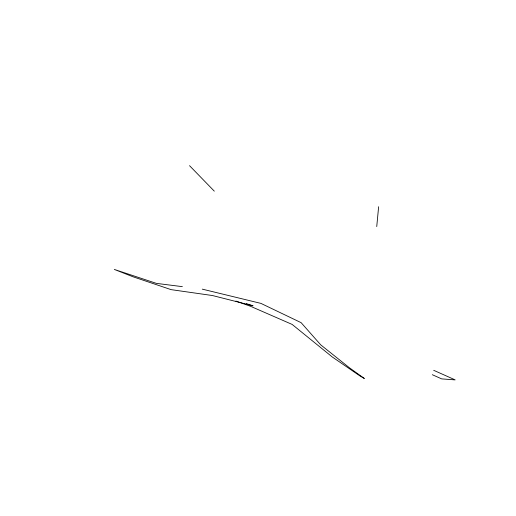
<?xml version="1.0" encoding="UTF-8"?>
<svg xmlns="http://www.w3.org/2000/svg" width="516" height="516" viewBox="0 0 516 516"><rect width="100%" height="100%" fill="white"/><g stroke="black" fill="none" stroke-linecap="round" stroke-linejoin="round"><path stroke-width="0.77" d="M376.738 226.589L378.634 206.722M182.361 286.644L156.412 283.381L114.32 269.436L132.96 276.757L171.086 289.637L212.515 295.545L253.059 305.833L246.274 303.614M202.272 289.141L260.909 303.382L301.131 322.668L320.733 344.862L349.435 367.792L364.361 378.492L359.755 375.809L332.298 356.988L292.159 324.435L250.325 306.201L235.896 301.06M433.704 370.314L455.177 379.892L441.69 378.892L432.311 374.706M189.527 165.668L214.301 191.159"/></g></svg>
